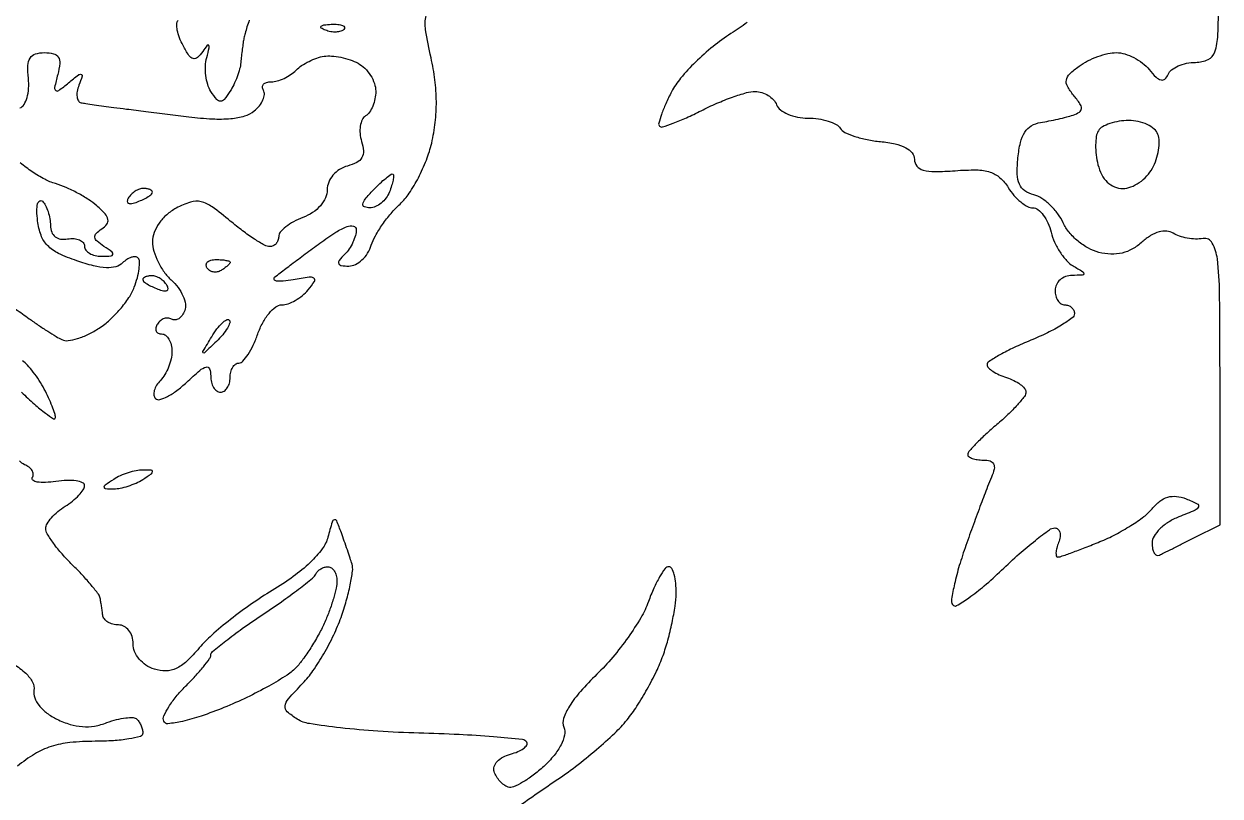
# Model space of a CAD drawing. Extents: x 0 to 102, y 0 to 135.
# Drawn here: x 91.09 to 101.52, y 95.71 to 102.45 of the extents above; entities that cross this region are included whole.
import ezdxf

# ---------------------------------------------------------------- set-up
doc = ezdxf.new("R2010")
doc.units = 0
doc.header["$MEASUREMENT"] = 0

msp = doc.modelspace()

# ---------------------------------------------------------------- linework, layer by layer
for points in [[(97.396708, 102.459775, -0.019666), (97.256768, 102.36311, 0.028956), (97.101011, 102.25119, 0.023556), (96.947605, 102.114437, 0.024166), (96.818047, 101.97461, 0.055488), (96.738528, 101.855361, 0.013947), (96.68812, 101.750836, 0.021372), (96.650944, 101.657416, 0.017092), (96.627172, 101.581057, 0.269512), (96.633883, 101.555717, 0.28025), (96.660218, 101.549303, 0.012084), (96.754053, 101.581625, 0.017602), (96.867775, 101.628518, 0.011295), (96.996409, 101.690479, -0.015739), (97.132943, 101.754757, -0.016622), (97.270813, 101.809073, -0.016466), (97.392317, 101.847876, -0.069158), (97.468037, 101.8584, -0.074892), (97.525757, 101.849706, -0.064518), (97.581621, 101.82423, -0.066849), (97.627253, 101.78655, -0.095455), (97.654936, 101.742075, 0.140435), (97.688511, 101.69749, 0.060774), (97.753388, 101.65992, 0.053423), (97.836944, 101.63437, 0.047538), (97.927408, 101.62575, -0.035661), (98.018621, 101.619236, -0.04013), (98.104346, 101.599814, -0.044007), (98.173201, 101.571432, -0.13539), (98.209811, 101.537457, 0.142805), (98.24968, 101.501523, 0.032238), (98.335111, 101.466866, 0.03089), (98.442666, 101.43835, 0.025702), (98.559739, 101.421132, -0.029558), (98.688099, 101.401243, -0.067445), (98.780072, 101.36793, -0.102142), (98.835639, 101.322462, -0.170714), (98.855748, 101.2662, 0.17399), (98.877038, 101.207809, 0.152279), (98.93182, 101.172356, 0.071692), (99.034317, 101.159058, 0.016165), (99.210341, 101.16724, -0.021743), (99.396969, 101.17383, -0.075335), (99.515966, 101.154801, -0.106011), (99.601332, 101.105902, -0.070398), (99.674193, 101.01919, 0.039324), (99.724001, 100.951851, 0.042282), (99.782641, 100.894897, 0.046348), (99.841042, 100.855482, 0.125922), (99.889038, 100.8432, -0.169094), (99.933115, 100.827855, -0.06527), (99.978824, 100.780754, -0.054883), (100.019166, 100.711963, -0.043737), (100.047331, 100.630619, 0.04579), (100.077966, 100.543298, 0.037576), (100.125728, 100.456706, 0.03901), (100.182309, 100.383372, 0.076924), (100.239293, 100.337092, -0.006548), (100.323637, 100.286342, -0.289887), (100.332229, 100.268632, -0.367096), (100.319468, 100.256634, -0.008388), (100.22985, 100.253573, 0.084071), (100.17331, 100.242984, 0.091677), (100.12529, 100.214479, 0.098595), (100.093159, 100.172708, 0.115289), (100.0818, 100.1241, 0.064853), (100.088119, 100.075586, 0.082425), (100.106651, 100.034477, 0.098894), (100.134137, 100.006977, 0.148195), (100.1664, 99.9972, -0.088885), (100.198701, 99.991412, -0.094966), (100.226149, 99.97481, -0.099926), (100.244512, 99.950058, -0.110213), (100.251, 99.92098, -0.239228), (100.231831, 99.883209, -0.020657), (100.139263, 99.821198, -0.023669), (100.016357, 99.7538, -0.016027), (99.870617, 99.68833, 0.012119), (99.724824, 99.6242, 0.018459), (99.601879, 99.560888, 0.013438), (99.506216, 99.503631, 0.255102), (99.489917, 99.474151, 0.206004), (99.500853, 99.448346, 0.045109), (99.539396, 99.417591, 0.039909), (99.594034, 99.38749, 0.029119), (99.6588, 99.3627, -0.035926), (99.723565, 99.336895, -0.046435), (99.778297, 99.303806, -0.054062), (99.816303, 99.268781, -0.181498), (99.828, 99.237619, -0.165229), (99.814712, 99.198505, -0.018169), (99.753446, 99.124475, -0.020629), (99.671404, 99.039684, -0.015281), (99.5742, 98.952682, 0.010265), (99.476962, 98.867392, 0.014859), (99.394954, 98.787826, 0.010424), (99.33102, 98.719192, 0.184322), (99.3204, 98.691362, 0.246876), (99.330039, 98.673029, 0.066298), (99.360336, 98.65763, 0.051145), (99.404276, 98.64708, 0.033374), (99.456351, 98.6436, -0.070735), (99.515578, 98.635179, -0.212549), (99.546072, 98.609425, -0.171998), (99.550985, 98.56491, -0.044818), (99.527977, 98.49555, 0.010858), (99.493535, 98.411323, 0.002164), (99.435944, 98.259298, 0.002288), (99.370461, 98.08168, 0.00213), (99.305005, 97.899187, 0.012253), (99.247303, 97.722474, 0.01737), (99.205366, 97.562496, 0.013515), (99.179282, 97.43016, 0.182268), (99.188587, 97.38255, 0.406405), (99.223946, 97.373702, 0.021535), (99.331409, 97.442568, 0.023899), (99.464941, 97.546366, 0.013874), (99.615492, 97.682813, -0.009717), (99.768713, 97.824017, -0.013767), (99.910807, 97.943128, -0.009805), (100.032405, 98.035662, -0.159042), (100.08063, 98.0514, -0.188379), (100.107182, 98.041029, -0.146215), (100.12315, 98.014123, -0.098478), (100.12516, 97.973096, -0.054811), (100.112394, 97.9245, 0.026811), (100.096652, 97.875826, 0.049733), (100.090051, 97.834877, 0.076721), (100.092642, 97.807019, 0.343903), (100.104717, 97.7976, 0.084038), (100.132581, 97.802317, 0.003352), (100.229914, 97.836974, 0.005825), (100.344834, 97.880285, 0.00408), (100.473318, 97.931638, 0.023145), (100.60804, 97.994187, 0.020574), (100.74195, 98.071231, 0.021084), (100.856664, 98.150624, 0.057731), (100.9278, 98.218627, -0.053948), (100.99549, 98.284321, -0.094668), (101.064693, 98.319811, -0.099712), (101.139532, 98.326288, -0.065182), (101.2239, 98.305407, -0.019194), (101.321617, 98.262798, -0.394523), (101.332253, 98.235351, -0.198483), (101.304126, 98.206561, -0.007314), (101.16045, 98.147411, 0.047067), (101.07145, 98.102205, 0.052791), (100.996141, 98.042598, 0.059952), (100.944582, 97.978319, 0.139969), (100.9278, 97.919544, 0.045657), (100.932369, 97.869612, 0.090375), (100.946438, 97.832544, 0.151787), (100.967221, 97.814076, 0.223253), (100.99125, 97.814415, 0.001929), (101.028831, 97.832905, 0.000287), (101.104402, 97.870504, 0.000323), (101.193625, 97.91503, 0.000278), (101.28735, 97.961944), (101.52, 98.078559), (101.52, 99.339297, 0.002463), (101.51627, 100.096676, 0.027339), (101.496775, 100.398439, 0.09549), (101.45268, 100.536295, 0.318638), (101.37195, 100.575679, -0.04903), (101.307126, 100.571455, -0.035025), (101.23476, 100.57893, -0.035559), (101.166102, 100.596026, -0.061268), (101.112819, 100.620949, 0.122634), (101.055875, 100.639558, 0.086034), (100.98846, 100.632804, 0.070216), (100.915156, 100.600796, 0.045948), (100.841278, 100.545361, -0.055816), (100.756766, 100.484509, -0.069499), (100.666748, 100.449204, -0.068422), (100.569362, 100.439596, -0.051952), (100.463032, 100.454807, -0.066059), (100.372901, 100.49058, -0.045547), (100.282185, 100.552748, -0.04563), (100.20444, 100.630124, -0.067366), (100.15321, 100.711464, 0.052365), (100.105826, 100.791937, 0.042999), (100.039822, 100.866777, 0.044706), (99.966241, 100.925403, 0.082091), (99.89645, 100.956536, -0.085566), (99.817239, 100.992529, -0.143807), (99.771207, 101.048538, -0.098071), (99.752648, 101.137018, -0.026781), (99.758713, 101.280263, -0.032976), (99.78047, 101.413566, -0.08527), (99.818094, 101.50309, -0.115826), (99.875152, 101.558662, -0.096424), (99.9549, 101.58771, 0.009733), (100.028115, 101.600771, 0.00728), (100.10826, 101.6179, 0.007365), (100.183298, 101.63625, 0.016644), (100.239378, 101.652854, 0.059277), (100.294588, 101.678816, 0.253854), (100.311912, 101.709383, 0.157362), (100.299072, 101.751828, 0.021706), (100.242571, 101.826256, -0.043829), (100.189427, 101.903089, -0.179066), (100.180364, 101.958149, -0.156757), (100.209039, 102.010362, -0.031566), (100.291513, 102.079055, -0.041271), (100.365237, 102.124141, -0.029925), (100.453664, 102.162212, -0.030455), (100.542621, 102.188355, -0.056294), (100.617393, 102.1968, -0.07468), (100.689317, 102.185997, -0.045177), (100.769186, 102.15331, -0.044179), (100.844409, 102.105407, -0.058245), (100.902638, 102.04875, 0.027063), (100.96239, 101.982894, 0.132784), (101.005687, 101.958343, 0.254966), (101.039446, 101.966873, 0.107773), (101.067065, 102.00645, -0.130347), (101.09811, 102.046968, -0.060459), (101.155503, 102.081136, -0.053927), (101.228364, 102.104353, -0.050223), (101.306293, 102.1122, 0.109558), (101.416104, 102.136554, 0.208491), (101.474879, 102.203134, 0.068944), (101.500742, 102.349885, 0.005437), (101.511024, 102.7467)], [(91.057855, 101.714542, 0.174746), (91.09392, 101.743964, 0.065249), (91.12037, 101.804787, 0.054501), (91.13419, 101.884829, 0.042647), (91.132148, 101.973024, -0.033833), (91.127591, 102.084776, -0.133938), (91.147282, 102.150007, -0.181316), (91.193191, 102.185095, -0.073598), (91.272278, 102.1968, -0.058707), (91.351544, 102.187461, -0.200398), (91.392652, 102.157481, -0.163859), (91.404998, 102.102347, -0.036931), (91.387709, 102.00645, 0.009436), (91.360693, 101.892775, 0.290189), (91.370247, 101.866637, 0.336262), (91.396181, 101.866462, 0.011245), (91.482166, 101.933816, -0.006448), (91.567464, 102.001963, -0.226631), (91.591728, 102.007274, -0.439324), (91.600446, 101.991784, -0.012794), (91.572385, 101.912666, 0.047267), (91.557288, 101.858524, 0.075927), (91.556048, 101.810702, 0.108006), (91.568177, 101.776503, 0.211611), (91.591599, 101.760558, 0.007751), (91.632424, 101.753754, 0.001579), (91.704931, 101.743055, 0.001663), (91.789311, 101.731163, 0.001559), (91.8756, 101.719569, 0.001123), (91.986164, 101.705317, 0.000333), (92.155313, 101.684013, 0.000334), (92.345423, 101.660326, 0.000361), (92.530813, 101.637489, 0.017116), (92.735917, 101.619473, 0.035481), (92.896544, 101.622292, 0.046583), (93.01827, 101.64464, 0.104894), (93.100931, 101.688064, 0.050598), (93.145856, 101.733753, 0.064404), (93.176587, 101.78419, 0.078313), (93.189284, 101.831485, 0.166398), (93.180976, 101.867986, -0.135932), (93.17268, 101.896473, -0.190766), (93.182006, 101.920965, -0.14101), (93.208977, 101.937492, -0.067503), (93.249587, 101.943, 0.070429), (93.300925, 101.950267, 0.038895), (93.360357, 101.97257, 0.037884), (93.418235, 102.005134, 0.049335), (93.465224, 102.043664, -0.049634), (93.51418, 102.083758, -0.031031), (93.578352, 102.120927, -0.030983), (93.646845, 102.149965, -0.048368), (93.708985, 102.16533, -0.056658), (93.774903, 102.167475, -0.030769), (93.855244, 102.155974, -0.030235), (93.936554, 102.133982, -0.041723), (94.005942, 102.103989, -0.072559), (94.064787, 102.060517, -0.056632), (94.114604, 101.998474, -0.057616), (94.148403, 101.928195, -0.083487), (94.1598, 101.860416, -0.049533), (94.153274, 101.794707, -0.047447), (94.133938, 101.730563, -0.051162), (94.105511, 101.67725, -0.106686), (94.071759, 101.644773, 0.144776), (94.042022, 101.611522, 0.071947), (94.025244, 101.556989, 0.062011), (94.02319, 101.490647, 0.053658), (94.037044, 101.422344, -0.059189), (94.052782, 101.340111, -0.149504), (94.039277, 101.281368, -0.144818), (93.994802, 101.239063, -0.054297), (93.913585, 101.208096, 0.075687), (93.844109, 101.178159, 0.077046), (93.787169, 101.129044, 0.080673), (93.74976, 101.067235, 0.096112), (93.7368, 101.000439, -0.106994), (93.72164, 100.930406, -0.073186), (93.677404, 100.861764, -0.065605), (93.609569, 100.802124, -0.056775), (93.5253, 100.7586, 0.033464), (93.44434, 100.721448, 0.042913), (93.375928, 100.676343, 0.048871), (93.328125, 100.630328, 0.17856), (93.3138, 100.591494, -0.088888), (93.307869, 100.558394, -0.094968), (93.290855, 100.530266, -0.099925), (93.265489, 100.511449, -0.110209), (93.235691, 100.5048, -0.129642), (93.191182, 100.516538, -0.015173), (93.10262, 100.570354, -0.017381), (92.999642, 100.642502, -0.013403), (92.892369, 100.727962, 0.017878), (92.734382, 100.85153, 0.098747), (92.636766, 100.896434, 0.136266), (92.544977, 100.893076, 0.046022), (92.420578, 100.840566, 0.057087), (92.337741, 100.783229, 0.060031), (92.271585, 100.70951, 0.064381), (92.228614, 100.627547, 0.088805), (92.214, 100.545916, 0.072617), (92.225867, 100.464641, 0.041917), (92.262027, 100.372438, 0.040892), (92.314921, 100.28405, 0.053608), (92.377495, 100.213863, -0.049909), (92.43666, 100.148478, -0.054734), (92.479609, 100.074567, -0.061858), (92.501063, 100.003578, -0.134893), (92.49553, 99.947437, -0.063021), (92.472951, 99.905337, -0.093892), (92.442894, 99.876459, -0.12168), (92.410371, 99.865101, -0.163279), (92.380181, 99.872166, 0.122251), (92.349437, 99.882024, 0.100758), (92.315212, 99.877415, 0.091224), (92.282728, 99.858961, 0.07983), (92.257153, 99.82938, 0.080893), (92.243563, 99.79652, 0.159256), (92.245942, 99.768657, 0.183522), (92.263669, 99.750154, 0.111402), (92.293607, 99.7434, -0.166206), (92.327785, 99.731716, -0.095335), (92.356882, 99.698668, -0.076258), (92.37655, 99.649366, -0.056901), (92.3832, 99.59112, -0.055717), (92.375863, 99.525479, -0.038763), (92.353793, 99.454165, -0.039126), (92.321438, 99.388169, -0.062923), (92.28309, 99.33873, 0.056139), (92.24911, 99.296124, 0.075608), (92.229467, 99.250948, 0.094867), (92.226617, 99.210334, 0.168128), (92.241124, 99.180476, 0.272419), (92.277437, 99.17107, 0.05045), (92.344218, 99.197687, 0.041747), (92.425304, 99.248924, 0.026808), (92.510434, 99.320713, -0.010216), (92.62669, 99.425542, -0.113194), (92.681599, 99.454682, -0.391608), (92.710986, 99.439232, -0.085272), (92.7216, 99.377447, 0.057803), (92.727884, 99.323271, 0.077014), (92.746451, 99.277409, 0.095857), (92.773929, 99.246676, 0.16398), (92.8062, 99.2358, 0.148195), (92.838463, 99.245577, 0.098894), (92.865949, 99.273077, 0.082425), (92.884481, 99.314186, 0.064853), (92.8908, 99.3627, -0.058227), (92.896471, 99.411234, -0.077364), (92.91322, 99.452323, -0.096091), (92.93801, 99.479853, -0.16295), (92.967124, 99.4896, 0.214187), (93.002181, 99.50534, 0.037743), (93.047017, 99.564154, 0.035037), (93.092465, 99.6462, 0.025101), (93.131923, 99.7434, -0.039744), (93.174701, 99.840525, -0.048927), (93.229935, 99.922646, -0.056707), (93.288664, 99.979323, -0.165059), (93.34134, 99.9972, 0.086278), (93.395533, 100.006621, 0.043581), (93.458707, 100.035699, 0.041561), (93.520497, 100.078112, 0.0484), (93.571052, 100.128259, 0.02709), (93.625142, 100.201127, 0.41194), (93.619555, 100.229103, 0.185808), (93.578875, 100.238402, 0.009174), (93.440686, 100.215954, -0.018978), (93.353609, 100.203556, -0.059194), (93.294496, 100.204429, -0.242501), (93.275005, 100.218018, -0.353015), (93.278825, 100.237613, -0.011799), (93.326132, 100.275548, -0.001629), (93.426593, 100.351769, -0.001867), (93.546219, 100.44122, -0.00158), (93.67335, 100.534923, -0.015299), (93.812796, 100.630612, -0.053731), (93.910051, 100.679216, -0.144062), (93.966289, 100.683156, -0.352214), (93.9906, 100.652925, -0.071229), (93.983279, 100.601793, -0.038838), (93.960779, 100.54239, -0.037767), (93.927937, 100.484387, -0.048712), (93.88908, 100.43712, 0.026813), (93.842209, 100.384933, 0.261791), (93.837485, 100.35675, 0.283306), (93.858985, 100.339623, 0.030135), (93.925679, 100.3356, 0.116837), (93.982786, 100.349129, 0.070748), (94.04015, 100.388924, 0.064643), (94.089072, 100.447727, 0.064462), (94.121412, 100.517127, -0.051152), (94.157119, 100.599383, -0.0241), (94.218705, 100.697625, -0.023587), (94.293717, 100.795219, -0.030626), (94.371716, 100.876677, 0.058709), (94.451587, 100.970043, 0.027919), (94.53229, 101.106355, 0.027212), (94.601715, 101.260034, 0.034653), (94.647765, 101.408571, 0.029961), (94.678944, 101.58864, 0.029861), (94.688423, 101.771346, 0.029044), (94.676058, 101.958605, 0.025243), (94.641914, 102.152297, -0.016137), (94.594534, 102.395137, -0.102901), (94.600109, 102.519869, -0.118537)], [(93.057711, 102.480417, 0.008319), (93.037612, 102.420726, 0.008424), (93.020888, 102.364948, 0.021244), (93.011144, 102.3237, 0.010761), (93.00414, 102.282398, 0.004545), (92.996437, 102.226674, 0.004494), (92.989281, 102.166978, 0.005853), (92.983863, 102.1122, -0.043904), (92.973675, 102.054456, -0.023393), (92.951585, 101.9853, -0.023105), (92.922219, 101.916256, -0.03315), (92.889505, 101.8584, -0.025053), (92.839123, 101.789444, -0.226168), (92.806306, 101.7738, -0.22692), (92.77356, 101.789468, -0.025216), (92.723531, 101.8584, -0.071201), (92.695203, 101.919325, -0.042415), (92.678633, 101.997726, -0.041554), (92.675287, 102.080399, -0.055645), (92.686773, 102.1545, 0.007092), (92.708442, 102.239088, 0.210702), (92.7046, 102.260353, 0.510178), (92.691438, 102.26079, 0.013849), (92.651635, 102.206521, -0.05453), (92.6058, 102.153631, -0.266957), (92.568706, 102.1451, -0.174047), (92.53109, 102.173128, -0.023607), (92.47987, 102.258847, -0.03262), (92.448762, 102.327365, -0.043625), (92.430311, 102.39307, -0.050457), (92.425652, 102.447267, -0.194995), (92.438548, 102.477748, 0.242811)], [(91.019846, 99.960132, -0.010356), (91.139855, 99.876432, 0.007589), (91.218263, 99.8211, 0.007072), (91.300165, 99.766827, 0.007068), (91.374299, 99.720663, 0.023716), (91.424615, 99.693476, 0.146746), (91.477873, 99.68507, 0.041348), (91.560876, 99.703414, 0.037883), (91.65578, 99.740868, 0.032116), (91.74958, 99.794056, 0.040979), (91.841938, 99.866025, 0.029716), (91.932508, 99.959893, 0.030241), (92.00828, 100.060055, 0.056022), (92.054882, 100.150618, 0.024872), (92.08186, 100.23381, 0.033574), (92.097319, 100.31137, 0.035537), (92.101014, 100.374405, 0.195671), (92.088057, 100.405143, 0.184542), (92.063746, 100.416012, 0.090289), (92.029559, 100.411728, 0.07015), (91.990831, 100.393268, 0.050172), (91.953617, 100.362857, -0.135504), (91.894945, 100.329573, -0.073233), (91.811708, 100.321183, -0.050338), (91.70013, 100.337628, -0.020627), (91.553177, 100.381189, -0.029628), (91.394075, 100.446341, -0.087179), (91.298277, 100.514995, -0.106556), (91.242437, 100.60352, -0.058152), (91.212494, 100.728992, -0.023578), (91.206234, 100.817091, -0.064949), (91.212803, 100.878882, -0.196837), (91.230403, 100.90331, -0.348189), (91.253715, 100.900679, -0.078682), (91.280586, 100.863924, -0.037707), (91.303347, 100.809915, -0.036182), (91.31906, 100.74867, -0.04283), (91.324621, 100.689179, 0.089213), (91.335334, 100.632106, 0.136113), (91.36501, 100.59175, 0.130432), (91.412307, 100.571375, 0.078592), (91.47375, 100.571959, -0.056917), (91.530397, 100.574944, -0.086169), (91.57831, 100.563574, -0.115289), (91.610125, 100.54016, -0.178556), (91.6218, 100.508509, 0.164863), (91.633183, 100.474926, 0.096769), (91.66529, 100.446521, 0.077473), (91.713224, 100.427558, 0.057769), (91.76985, 100.421495, 0.012169), (91.852718, 100.424238, 0.328172), (91.868694, 100.437468, 0.306546), (91.861341, 100.457617, 0.011267), (91.791, 100.506095, -0.033096), (91.730762, 100.551611, -0.185336), (91.712044, 100.586616, -0.232001), (91.723581, 100.620146, -0.052404), (91.771849, 100.659079, 0.085915), (91.816207, 100.700025, 0.218604), (91.825691, 100.74175, 0.134213), (91.800368, 100.791142, 0.027359), (91.729549, 100.860572, 0.03669), (91.656841, 100.915553, 0.020634), (91.561449, 100.971809, 0.020503), (91.459926, 101.020923, 0.031373), (91.368, 101.054151, -0.050695), (91.274099, 101.092249, -0.026769), (91.166136, 101.157003, -0.026343), (91.061692, 101.23582, -0.036645)], [(91.0719, 99.2358, 0.010558), (91.185569, 99.13019, 0.020767), (91.281021, 99.052047, 0.023564), (91.351556, 99.004062, 0.586269), (91.368, 99.013266, 0.07896), (91.362295, 99.049164, 0.01422), (91.339428, 99.113071, 0.015023), (91.307972, 99.187038, 0.013091), (91.270735, 99.262512, 0.022804), (91.226691, 99.337663, 0.020986), (91.174825, 99.410672, 0.021507), (91.123068, 99.471791, 0.062513), (91.080818, 99.507397, -0.116111)], [(95.37526, 95.601187, -0.004763), (95.550246, 95.725511, -0.004989), (95.7249, 95.844543, 0.016158), (95.901718, 95.970923, 0.01308), (96.083224, 96.117408, 0.013287), (96.243616, 96.261454, 0.032999), (96.350728, 96.377241, 0.026821), (96.436458, 96.495595, 0.015812), (96.526495, 96.645243, 0.015794), (96.607204, 96.800864, 0.025954), (96.664264, 96.937747, 0.019206), (96.706933, 97.073446, 0.014603), (96.743543, 97.224992, 0.014828), (96.769534, 97.369316, 0.033153), (96.778687, 97.48035, 0.027498), (96.775206, 97.569497, 0.04353), (96.76145, 97.644659, 0.05419), (96.740603, 97.69742, 0.278436), (96.714795, 97.713, 0.23963), (96.682436, 97.696547, 0.025427), (96.634712, 97.623573, 0.026968), (96.584195, 97.5252, 0.018378), (96.537106, 97.408568, -0.046823), (96.471114, 97.268593, -0.020675), (96.359697, 97.096844, -0.020249), (96.225716, 96.923248, -0.025651), (96.087748, 96.774881, 0.019388), (95.944667, 96.624827, 0.041153), (95.848798, 96.496222, 0.05588), (95.798109, 96.390394, 0.177181), (95.799322, 96.313118, -0.142187), (95.805112, 96.244293, -0.068617), (95.775724, 96.160031, -0.0542), (95.714636, 96.066969, -0.033565), (95.624804, 95.971748, -0.024001), (95.532231, 95.893867, -0.031589), (95.440442, 95.83264, -0.032778), (95.360718, 95.793183, -0.180884), (95.313657, 95.791481, -0.081891), (95.278223, 95.810162, -0.047435), (95.242689, 95.842828, -0.045839), (95.212392, 95.883436, -0.05697), (95.192524, 95.926127, -0.165565), (95.192806, 95.970142, -0.104106), (95.219599, 96.014635, -0.082233), (95.269202, 96.052911, -0.059404), (95.334335, 96.078508, 0.033354), (95.399729, 96.100357, 0.059685), (95.449153, 96.127897, 0.092421), (95.47616, 96.156376, 0.289757), (95.476424, 96.181585, 0.233213), (95.438968, 96.205015, 0.00382), (95.185936, 96.228644, 0.009036), (94.886034, 96.248888, 0.005767), (94.536778, 96.262094, -0.009569), (94.178894, 96.278352, -0.012417), (93.851831, 96.307659, -0.010149), (93.581719, 96.344209, -0.101207), (93.475298, 96.383844, -0.040073), (93.388027, 96.448597, -0.257395), (93.369917, 96.498441, -0.142347), (93.398708, 96.559889, -0.010758), (93.524309, 96.696766, 0.039996), (93.612343, 96.804736, 0.019787), (93.707033, 96.954265, 0.019499), (93.793537, 97.118037, 0.026949), (93.857187, 97.271539, 0.015347), (93.903525, 97.416953, 0.018457), (93.937758, 97.556303, 0.01738), (93.957924, 97.674332, 0.106171), (93.953189, 97.73564, 0.007118), (93.937052, 97.787282, 0.002694), (93.913095, 97.858976, 0.002667), (93.886201, 97.93668, 0.003253), (93.860171, 98.0091, 0.009819), (93.819674, 98.113143, 0.392081), (93.799215, 98.122591, 0.248764), (93.779758, 98.102465, 0.005795), (93.743513, 97.971129, -0.098343), (93.693262, 97.868086, -0.039272), (93.588242, 97.75033, -0.03354), (93.440883, 97.626978, -0.022587), (93.257863, 97.505829, 0.017629), (93.077757, 97.389159, 0.014311), (92.893033, 97.252, 0.014552), (92.729956, 97.115639, 0.036022), (92.621198, 97.00421, -0.027468), (92.511117, 96.8875, -0.079794), (92.419887, 96.825026, -0.108075), (92.330715, 96.804534, -0.079642), (92.230193, 96.819561, -0.070205), (92.157217, 96.854588, -0.072144), (92.097544, 96.908177, -0.076587), (92.058327, 96.973282, -0.097627), (92.0448, 97.041901, 0.076059), (92.035243, 97.104366, 0.089331), (92.007523, 97.157372, 0.100741), (91.966295, 97.192806, 0.127982), (91.9179, 97.2054, -0.063837), (91.868596, 97.211721, -0.0743), (91.82517, 97.230251, -0.086036), (91.794087, 97.257696, -0.138752), (91.780425, 97.29, 0.003794), (91.775511, 97.327026, 0.00271), (91.769473, 97.368387, 0.002736), (91.763289, 97.40775, 0.005856), (91.757993, 97.43805, 0.116671), (91.74198, 97.474196, 0.011192), (91.681655, 97.550073, 0.013773), (91.604244, 97.638043, 0.010448), (91.514768, 97.730305, -0.017685), (91.426178, 97.824337, -0.022265), (91.351364, 97.917668, -0.021139), (91.296649, 97.999579, -0.137519), (91.2834, 98.046838, -0.137776), (91.294905, 98.087799, -0.042804), (91.333102, 98.139836, -0.03913), (91.387848, 98.193327, -0.034349), (91.4526, 98.240233, 0.029035), (91.517367, 98.28611, 0.035171), (91.572097, 98.336555, 0.037821), (91.610756, 98.38434, 0.152313), (91.6218, 98.419752, 0.303135), (91.604534, 98.445615, 0.061362), (91.548559, 98.461161, 0.046032), (91.468036, 98.465702, 0.027523), (91.372468, 98.45701, -0.02363), (91.279702, 98.447845, -0.05289), (91.209065, 98.451695, -0.112201), (91.171181, 98.466986, -0.39863), (91.16633, 98.490305, 0.152767), (91.173997, 98.520285, 0.12299), (91.164197, 98.552244, 0.098011), (91.13767, 98.58143, 0.067559), (91.098412, 98.603019, -0.152306), (91.05439, 98.637907, -0.050052)], [(91.00317, 96.863872, -0.053303), (91.109136, 96.783464, -0.078472), (91.168383, 96.706898, -0.169279), (91.18058, 96.634343, 0.133659), (91.186858, 96.569768, 0.078016), (91.225655, 96.501754, 0.064412), (91.292498, 96.43719, 0.046129), (91.381343, 96.383059, 0.040167), (91.495373, 96.338209, 0.056511), (91.602783, 96.318493, 0.058947), (91.708349, 96.323683, 0.04915), (91.816794, 96.353124, -0.027232), (91.901169, 96.380047, -0.03595), (91.980517, 96.394695, -0.038986), (92.045251, 96.396816, -0.187196), (92.078401, 96.382199, -0.058127), (92.09793, 96.357512, -0.038954), (92.114419, 96.325472, -0.039068), (92.125676, 96.291424, -0.060378), (92.1294, 96.2607, -0.338983), (92.108234, 96.233067, -0.023959), (92.00705, 96.210909, -0.02601), (91.87256, 96.195284, -0.015915), (91.712891, 96.1902, 0.024877), (91.494465, 96.179326, 0.05313), (91.329276, 96.144868, 0.058982), (91.186096, 96.079266, 0.038029), (91.037774, 95.972595, -0.034616)]]:
    msp.add_lwpolyline(points, format="xyb")
for points in [[(93.77205, 102.443921, -0.028489), (93.830947, 102.442991, -0.077125), (93.871554, 102.433624, -0.208169), (93.886997, 102.418003, -0.296942), (93.883087, 102.399488, -0.126455), (93.855429, 102.383139, -0.060344), (93.814372, 102.376442, -0.05415), (93.767203, 102.379608, -0.051402), (93.720937, 102.392809, -0.054073), (93.685687, 102.411552, -0.470617), (93.684228, 102.42697, -0.168741), (93.708911, 102.438926, -0.018894)], [(100.723948, 101.6046, 0.03921), (100.639833, 101.597994, 0.04235), (100.559995, 101.578336, 0.046472), (100.495354, 101.549551, 0.127028), (100.459528, 101.515192, 0.101636), (100.441779, 101.466718, 0.034264), (100.435741, 101.391331, 0.032431), (100.440369, 101.304784, 0.031921), (100.456147, 101.219092, 0.057125), (100.488885, 101.132123, 0.083792), (100.53768, 101.066772, 0.094874), (100.600089, 101.026499, 0.096269), (100.672635, 101.0124, 0.091938), (100.74257, 101.025369, 0.057606), (100.816531, 101.064044, 0.055298), (100.883116, 101.120972, 0.065478), (100.931338, 101.188211, 0.043539), (100.96393, 101.264369, 0.039237), (100.98423, 101.347712, 0.041437), (100.990295, 101.42565, 0.090556), (100.97927, 101.484311, 0.128251), (100.946282, 101.53037, 0.063556), (100.885228, 101.569265, 0.056762), (100.807374, 101.595661, 0.053421)], [(94.309841, 101.137309, -0.271048), (94.316117, 101.123761, -0.024195), (94.310516, 101.08511, -0.026295), (94.298403, 101.036642, -0.017236), (94.27964, 100.982209, -0.068054), (94.250447, 100.929063, -0.062725), (94.207349, 100.884034, -0.066683), (94.157486, 100.853541, -0.104296), (94.108449, 100.8432, -0.093418), (94.060986, 100.852146, -0.362345), (94.047612, 100.876456, -0.127342), (94.068313, 100.919791, -0.015799), (94.13865, 100.9983, -0.01218), (94.197071, 101.056592, -0.01948), (94.250008, 101.103113, -0.014226), (94.294483, 101.137174, -0.318322)], [(92.134393, 101.0124, 0.088797), (92.100124, 101.006266, 0.053277), (92.062987, 100.987833, 0.051183), (92.028774, 100.960759, 0.061454), (92.003099, 100.928769, 0.1144), (91.993457, 100.900226, 0.32948), (92.003555, 100.883327, 0.155351), (92.033657, 100.88069, 0.036408), (92.082706, 100.89552, 0.020646), (92.132999, 100.917241, 0.029555), (92.175432, 100.94087, 0.029412), (92.20649, 100.963323, 0.2252), (92.214, 100.979151, 0.219607), (92.208128, 100.991875, 0.077771), (92.190615, 101.002633, 0.059132), (92.164875, 101.009966, 0.039867)], [(92.767621, 100.392, -0.017729), (92.814839, 100.390325, -0.028836), (92.854616, 100.385183, -0.02859), (92.88412, 100.377857, -0.328686), (92.8908, 100.368793, -0.183858), (92.886303, 100.356976, -0.025929), (92.867666, 100.338105, -0.026733), (92.842206, 100.317248, -0.019831), (92.812046, 100.296913, -0.090093), (92.778603, 100.283792, -0.095385), (92.743376, 100.283652, -0.099739), (92.711852, 100.296428, -0.108766), (92.688867, 100.32012, -0.158515), (92.682224, 100.347365, -0.191218), (92.693676, 100.370885, -0.126631), (92.723643, 100.386787, -0.059057)], [(92.209007, 100.251, 0.039867), (92.178525, 100.248566, 0.059132), (92.152785, 100.241233, 0.077771), (92.135272, 100.230475, 0.219607), (92.1294, 100.217751, 0.2252), (92.13691, 100.201923, 0.029412), (92.167968, 100.17947, 0.029555), (92.210401, 100.155841, 0.020646), (92.260694, 100.13412, 0.036408), (92.309743, 100.11929, 0.155351), (92.339845, 100.121927, 0.32948), (92.349943, 100.138826, 0.1144), (92.340301, 100.167369, 0.061454), (92.314626, 100.199359, 0.051183), (92.280413, 100.226433, 0.053277), (92.243276, 100.244866, 0.088797)], [(92.882562, 99.864438, -0.289503), (92.888235, 99.839282, -0.049795), (92.866354, 99.792961, -0.040938), (92.826057, 99.73683, -0.025624), (92.77056, 99.677936, -0.001428), (92.666541, 99.578873, -0.406252), (92.655568, 99.579023, -0.342804), (92.654059, 99.591042, -0.001303), (92.730093, 99.718403, -0.024195), (92.775948, 99.787008, -0.042367), (92.821082, 99.838233, -0.056956), (92.859368, 99.867342, -0.342991)], [(92.1294, 98.556409, 0.050718), (92.071639, 98.550535, 0.027466), (92.0025, 98.532319, 0.027073), (91.933467, 98.505808, 0.038252), (91.8756, 98.4744, 0.007261), (91.800643, 98.424401, 0.246842), (91.791, 98.406059, 0.399741), (91.802273, 98.394212, 0.012417), (91.8756, 98.392391, 0.050718), (91.933361, 98.398265, 0.027466), (92.0025, 98.416481, 0.027073), (92.071533, 98.442992, 0.038252), (92.1294, 98.4744, 0.007261), (92.204357, 98.524399, 0.246842), (92.214, 98.542741, 0.399741), (92.202727, 98.554588, 0.012417)], [(93.74385, 97.713, -0.156001), (93.773427, 97.703542, -0.097545), (93.79862, 97.676892, -0.079739), (93.815624, 97.637084, -0.061213), (93.8214, 97.590081, -0.054664), (93.814493, 97.527097, -0.016516), (93.790514, 97.433759, -0.016332), (93.756504, 97.330145, -0.01708), (93.716257, 97.230531, -0.020694), (93.665871, 97.12871, -0.014515), (93.601198, 97.018311, -0.014676), (93.532974, 96.916042, -0.029448), (93.472215, 96.840372, -0.065649), (93.387346, 96.768265, -0.015672), (93.228357, 96.672567, -0.015843), (93.03726, 96.573372, -0.015075), (92.837108, 96.484716, -0.014641), (92.639627, 96.410937, -0.026828), (92.474291, 96.364356, -0.026881), (92.348932, 96.343195, -0.35056), (92.311578, 96.366659, -0.192405), (92.313632, 96.412685, -0.033778), (92.355399, 96.490562, -0.032353), (92.419953, 96.580133, -0.02406), (92.501928, 96.670401, 0.010946), (92.586089, 96.75833, 0.015286), (92.65712, 96.840794, 0.011607), (92.711725, 96.91155, 0.159047), (92.721764, 96.941986, -0.223186), (92.736092, 96.972239, -0.006167), (92.8523, 97.06563, -0.011569), (92.995744, 97.172764, -0.007546), (93.165914, 97.29, 0.006469), (93.338058, 97.408051, 0.009187), (93.487763, 97.517759, 0.005803), (93.609888, 97.613011, 0.120216), (93.6381, 97.64955, -0.090455), (93.654653, 97.673815, -0.062911), (93.680797, 97.694362, -0.061224), (93.712096, 97.708268, -0.074093)]]:
    msp.add_lwpolyline(points, format="xyb", close=True)

doc.saveas('drawing.dxf')
